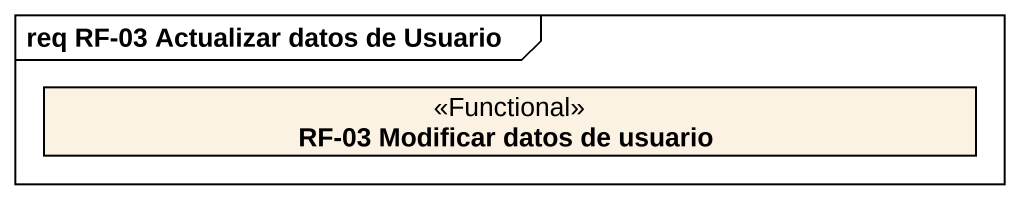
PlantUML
@startuml
mainframe req RF-03 Actualizar datos de Usuario
hide circle
hide empty members
class "RF-03 Modificar datos de usuario" as RF_03_Modificar_datos_de <<Functional>>
@enduml
